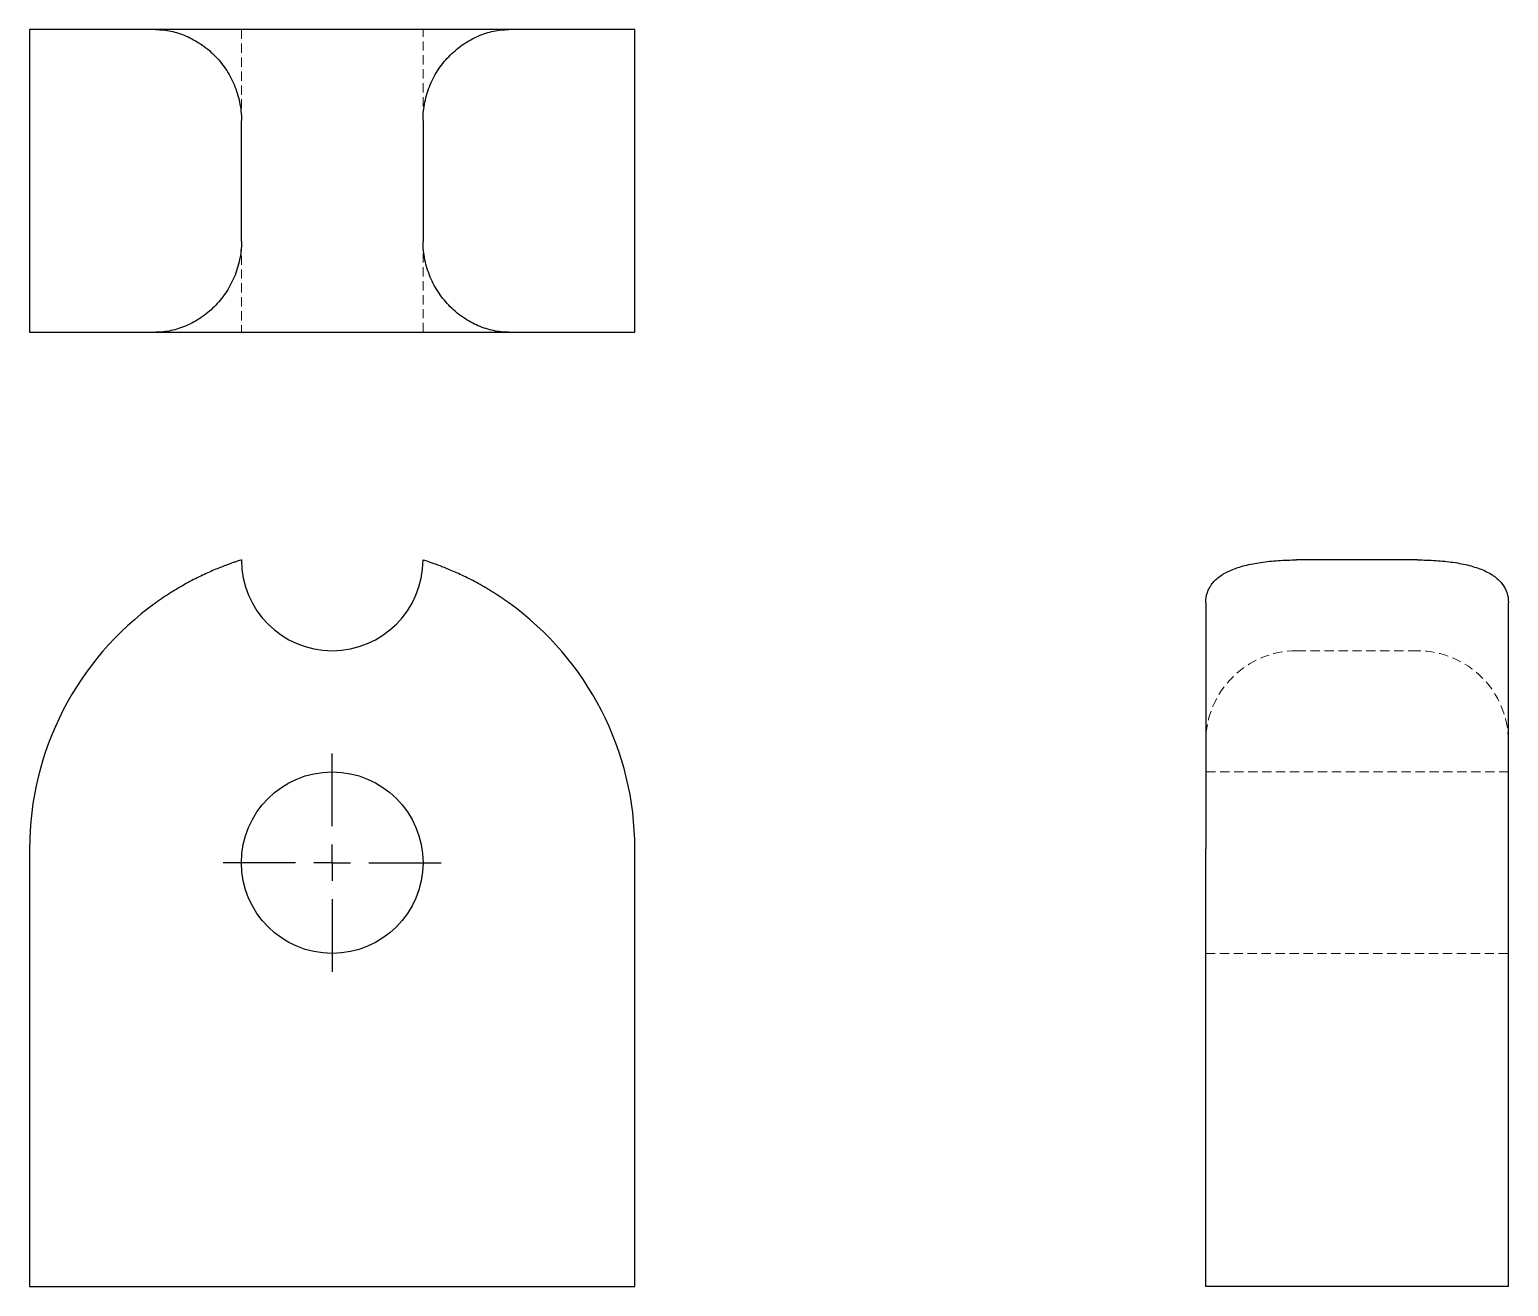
# Model space of a CAD drawing. Header units: millimetres. Extents: x 42 to 244, y 7 to 179.
import ezdxf

# ---------------------------------------------------------------- set-up
doc = ezdxf.new("R2010")
doc.units = ezdxf.units.MM
doc.linetypes.add('HIDDEN', pattern=[1.905, 1.27, -0.635])
doc.layers.add('10', color=7, linetype='Continuous')

# ---------------------------------------------------------------- blocks, each defined once
blk = doc.blocks.new('SW_CENTERMARKSYMBOL_0')
at = {"layer": '10', "color": 0}
for p, q in [((0, 5), (0, 14.9)), ((0, 0), (0, 2.5)), ((-5, 0), (-14.9, 0)), ((0, 0), (-2.5, 0)), ((0, 0), (0, -2.5)), ((0, 0), (2.5, 0)), ((5, 0), (14.9, 0)), ((0, -5), (0, -14.9))]:
    blk.add_line(p, q, dxfattribs=at)

msp = doc.modelspace()

# ---------------------------------------------------------------- linework, layer by layer
at = {"color": 7, "linetype": 'Continuous', "lineweight": 25}
for p, q in [((41.66, 178.67), (41.66, 137.33)), ((58.89, 178.67), (41.66, 178.67)), ((107.11, 178.67), (58.89, 178.67)), ((124.34, 178.67), (107.11, 178.67)), ((124.34, 137.33), (124.34, 178.67)), ((70.6, 149.73), (70.6, 166.27)), ((95.4, 166.27), (95.4, 149.73)), ((41.66, 137.33), (58.89, 137.33)), ((58.89, 137.33), (107.11, 137.33)), ((107.11, 137.33), (124.34, 137.33)), ((231.27, 106.23), (214.73, 106.23)), ((202.33, 100.38), (202.33, 66.79)), ((243.67, 66.79), (243.67, 100.38)), ((41.66, 66.79), (41.66, 7)), ((124.34, 7), (124.34, 66.79)), ((202.33, 7), (202.33, 66.79)), ((243.67, 7), (243.67, 66.79)), ((41.66, 7), (124.34, 7)), ((243.67, 7), (202.33, 7))]:
    msp.add_line(p, q, dxfattribs=at)
at = {"color": 7, "linetype": 'HIDDEN', "lineweight": 18}
for p, q in [((70.6, 178.67), (70.6, 166.27)), ((95.4, 166.27), (95.4, 178.67)), ((70.6, 149.73), (70.6, 137.33)), ((95.4, 137.33), (95.4, 149.73)), ((214.73, 93.82), (231.27, 93.82)), ((243.67, 77.29), (202.33, 77.29)), ((202.33, 52.48), (243.67, 52.48))]:
    msp.add_line(p, q, dxfattribs=at)
at = {"color": 7, "linetype": 'Continuous', "lineweight": 25}
msp.add_circle((83, 64.88), 12.4, dxfattribs=at)
for centre, radius, start, end in [((83, 106.23), 12.4, 180, 0), ((83, 66.79), 41.34, 125.6669, 180), ((83, 66.79), 41.34, 0, 54.3331)]:
    msp.add_arc(centre, radius, start, end, dxfattribs=at)
at = {"color": 7, "linetype": 'HIDDEN', "lineweight": 18}
for centre, start, end in [((214.73, 81.42), 90, 180), ((231.27, 81.42), 0, 90)]:
    msp.add_arc(centre, 12.4, start, end, dxfattribs=at)
at = {"color": 7, "linetype": 'Continuous', "lineweight": 25}
for points, knots in [([(58.89, 178.67), (59.58, 178.67), (60.27, 178.6), (61.31, 178.38), (61.66, 178.29), (62.35, 178.07), (62.7, 177.94), (63.74, 177.49), (64.4, 177.13), (65.36, 176.48), (65.68, 176.25), (66.29, 175.74), (66.59, 175.47), (67.44, 174.62), (67.95, 174), (68.64, 172.99), (68.86, 172.63), (69.26, 171.9), (69.44, 171.53), (69.92, 170.39), (70.17, 169.6), (70.51, 167.95), (70.6, 167.11), (70.6, 166.27)], [0, 0, 0, 0, 0.125, 0.125, 0.1875, 0.1875, 0.25, 0.25, 0.375, 0.375, 0.4375, 0.4375, 0.5, 0.5, 0.625, 0.625, 0.6875, 0.6875, 0.75, 0.75, 0.875, 0.875, 1, 1, 1, 1]), ([(95.4, 166.27), (95.4, 167.11), (95.49, 167.94), (95.74, 169.16), (95.84, 169.57), (96.09, 170.37), (96.24, 170.76), (96.72, 171.91), (97.11, 172.63), (97.8, 173.65), (98.05, 173.98), (98.57, 174.6), (98.84, 174.9), (99.41, 175.46), (99.7, 175.73), (100.31, 176.23), (100.62, 176.47), (101.59, 177.13), (102.26, 177.49), (103.63, 178.08), (104.34, 178.3), (105.73, 178.6), (106.42, 178.67), (107.11, 178.67)], [0, 0, 0, 0, 0.125, 0.125, 0.1875, 0.1875, 0.25, 0.25, 0.375, 0.375, 0.4375, 0.4375, 0.5, 0.5, 0.5625, 0.5625, 0.625, 0.625, 0.75, 0.75, 0.875, 0.875, 1, 1, 1, 1]), ([(70.6, 149.73), (70.6, 148.89), (70.51, 148.06), (70.26, 146.84), (70.16, 146.43), (69.91, 145.63), (69.76, 145.24), (69.28, 144.09), (68.89, 143.37), (68.2, 142.35), (67.95, 142.02), (67.43, 141.4), (67.16, 141.1), (66.59, 140.54), (66.3, 140.27), (65.69, 139.77), (65.38, 139.53), (64.41, 138.87), (63.74, 138.51), (62.37, 137.92), (61.66, 137.7), (60.27, 137.4), (59.58, 137.33), (58.89, 137.33)], [0, 0, 0, 0, 0.125, 0.125, 0.1875, 0.1875, 0.25, 0.25, 0.375, 0.375, 0.4375, 0.4375, 0.5, 0.5, 0.5625, 0.5625, 0.625, 0.625, 0.75, 0.75, 0.875, 0.875, 1, 1, 1, 1]), ([(107.11, 137.33), (106.42, 137.33), (105.73, 137.4), (104.69, 137.62), (104.34, 137.71), (103.65, 137.93), (103.3, 138.06), (102.26, 138.51), (101.6, 138.87), (100.64, 139.52), (100.32, 139.75), (99.71, 140.26), (99.41, 140.53), (98.56, 141.38), (98.05, 142), (97.36, 143.01), (97.14, 143.37), (96.74, 144.1), (96.56, 144.47), (96.08, 145.61), (95.83, 146.4), (95.49, 148.05), (95.4, 148.89), (95.4, 149.73)], [0, 0, 0, 0, 0.125, 0.125, 0.1875, 0.1875, 0.25, 0.25, 0.375, 0.375, 0.4375, 0.4375, 0.5, 0.5, 0.625, 0.625, 0.6875, 0.6875, 0.75, 0.75, 0.875, 0.875, 1, 1, 1, 1]), ([(70.6, 106.23), (70.6, 106.23), (70.51, 106.2), (70.26, 106.12), (70.16, 106.09), (69.91, 106), (69.76, 105.96), (69.28, 105.79), (68.89, 105.65), (68.2, 105.39), (67.95, 105.29), (67.43, 105.09), (67.16, 104.98), (66.59, 104.74), (66.3, 104.61), (65.69, 104.34), (65.38, 104.19), (64.41, 103.72), (63.74, 103.38), (62.37, 102.63), (61.66, 102.21), (60.27, 101.33), (59.58, 100.87), (58.89, 100.38)], [0, 0, 0, 0, 0.125, 0.125, 0.1875, 0.1875, 0.25, 0.25, 0.375, 0.375, 0.4375, 0.4375, 0.5, 0.5, 0.5625, 0.5625, 0.625, 0.625, 0.75, 0.75, 0.875, 0.875, 1, 1, 1, 1]), ([(107.11, 100.38), (106.42, 100.87), (105.73, 101.33), (104.69, 101.99), (104.34, 102.2), (103.65, 102.61), (103.3, 102.81), (102.26, 103.38), (101.6, 103.72), (100.64, 104.18), (100.32, 104.33), (99.71, 104.61), (99.41, 104.73), (98.56, 105.09), (98.05, 105.3), (97.36, 105.56), (97.14, 105.64), (96.74, 105.78), (96.56, 105.84), (96.08, 106.01), (95.83, 106.09), (95.49, 106.2), (95.4, 106.23), (95.4, 106.23)], [0, 0, 0, 0, 0.125, 0.125, 0.1875, 0.1875, 0.25, 0.25, 0.375, 0.375, 0.4375, 0.4375, 0.5, 0.5, 0.625, 0.625, 0.6875, 0.6875, 0.75, 0.75, 0.875, 0.875, 1, 1, 1, 1]), ([(202.33, 100.38), (202.33, 100.87), (202.4, 101.33), (202.62, 101.99), (202.71, 102.2), (202.93, 102.61), (203.06, 102.81), (203.51, 103.38), (203.87, 103.72), (204.52, 104.18), (204.75, 104.33), (205.26, 104.61), (205.53, 104.73), (206.38, 105.09), (207, 105.3), (208.01, 105.56), (208.37, 105.64), (209.1, 105.78), (209.47, 105.84), (210.61, 106.01), (211.4, 106.09), (213.05, 106.2), (213.89, 106.23), (214.73, 106.23)], [0, 0, 0, 0, 0.125, 0.125, 0.1875, 0.1875, 0.25, 0.25, 0.375, 0.375, 0.4375, 0.4375, 0.5, 0.5, 0.625, 0.625, 0.6875, 0.6875, 0.75, 0.75, 0.875, 0.875, 1, 1, 1, 1]), ([(231.27, 106.23), (232.11, 106.23), (232.94, 106.2), (234.16, 106.12), (234.57, 106.09), (235.37, 106), (235.76, 105.96), (236.91, 105.79), (237.63, 105.65), (238.65, 105.39), (238.98, 105.29), (239.6, 105.09), (239.9, 104.98), (240.46, 104.74), (240.73, 104.61), (241.23, 104.34), (241.47, 104.19), (242.13, 103.72), (242.49, 103.38), (243.08, 102.63), (243.3, 102.21), (243.6, 101.33), (243.67, 100.87), (243.67, 100.38)], [0, 0, 0, 0, 0.125, 0.125, 0.1875, 0.1875, 0.25, 0.25, 0.375, 0.375, 0.4375, 0.4375, 0.5, 0.5, 0.5625, 0.5625, 0.625, 0.625, 0.75, 0.75, 0.875, 0.875, 1, 1, 1, 1])]:
    msp.add_open_spline(points, degree=3, knots=knots, dxfattribs=at)

# ---------------------------------------------------------------- block references
at = {"layer": '10'}
msp.add_blockref('SW_CENTERMARKSYMBOL_0', (83, 64.88), dxfattribs=at)

doc.saveas('drawing.dxf')
